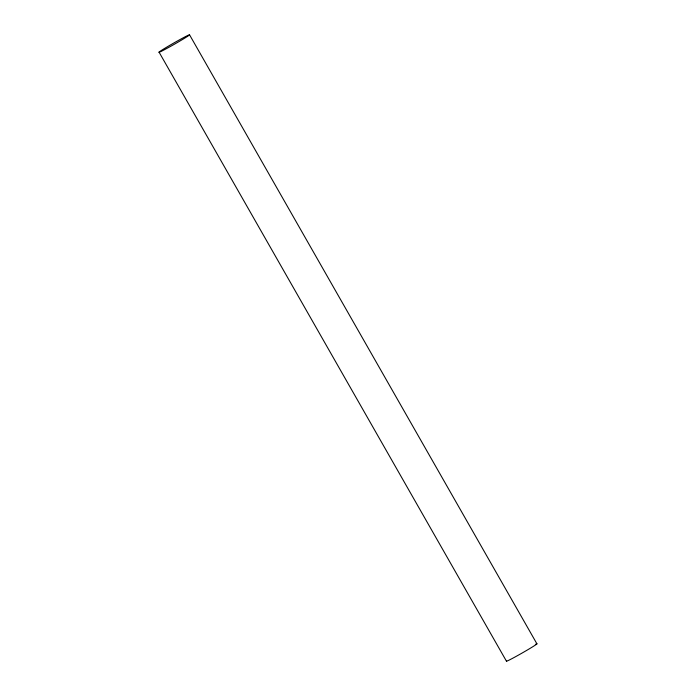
<?xml version="1.0" encoding="UTF-8"?>
<svg xmlns="http://www.w3.org/2000/svg" width="696" height="696" viewBox="0 0 696 696"><rect width="100%" height="100%" fill="white"/><g stroke="black" fill="none" stroke-linecap="round" stroke-linejoin="round"><path stroke-width="1.04" d="M189.556 34.826A17.539 0.67 -29.7 0 1 166.544 48.59A17.539 0.67 -29.7 0 1 166.84 47.076A17.539 0.67 -29.7 0 1 189.556 34.826L536.929 643.835M159.071 52.165L506.444 661.174M535.346 644.383A17.539 0.67 -29.7 0 1 523.897 652.013A17.539 0.67 -29.7 0 1 506.662 660.93"/></g></svg>
